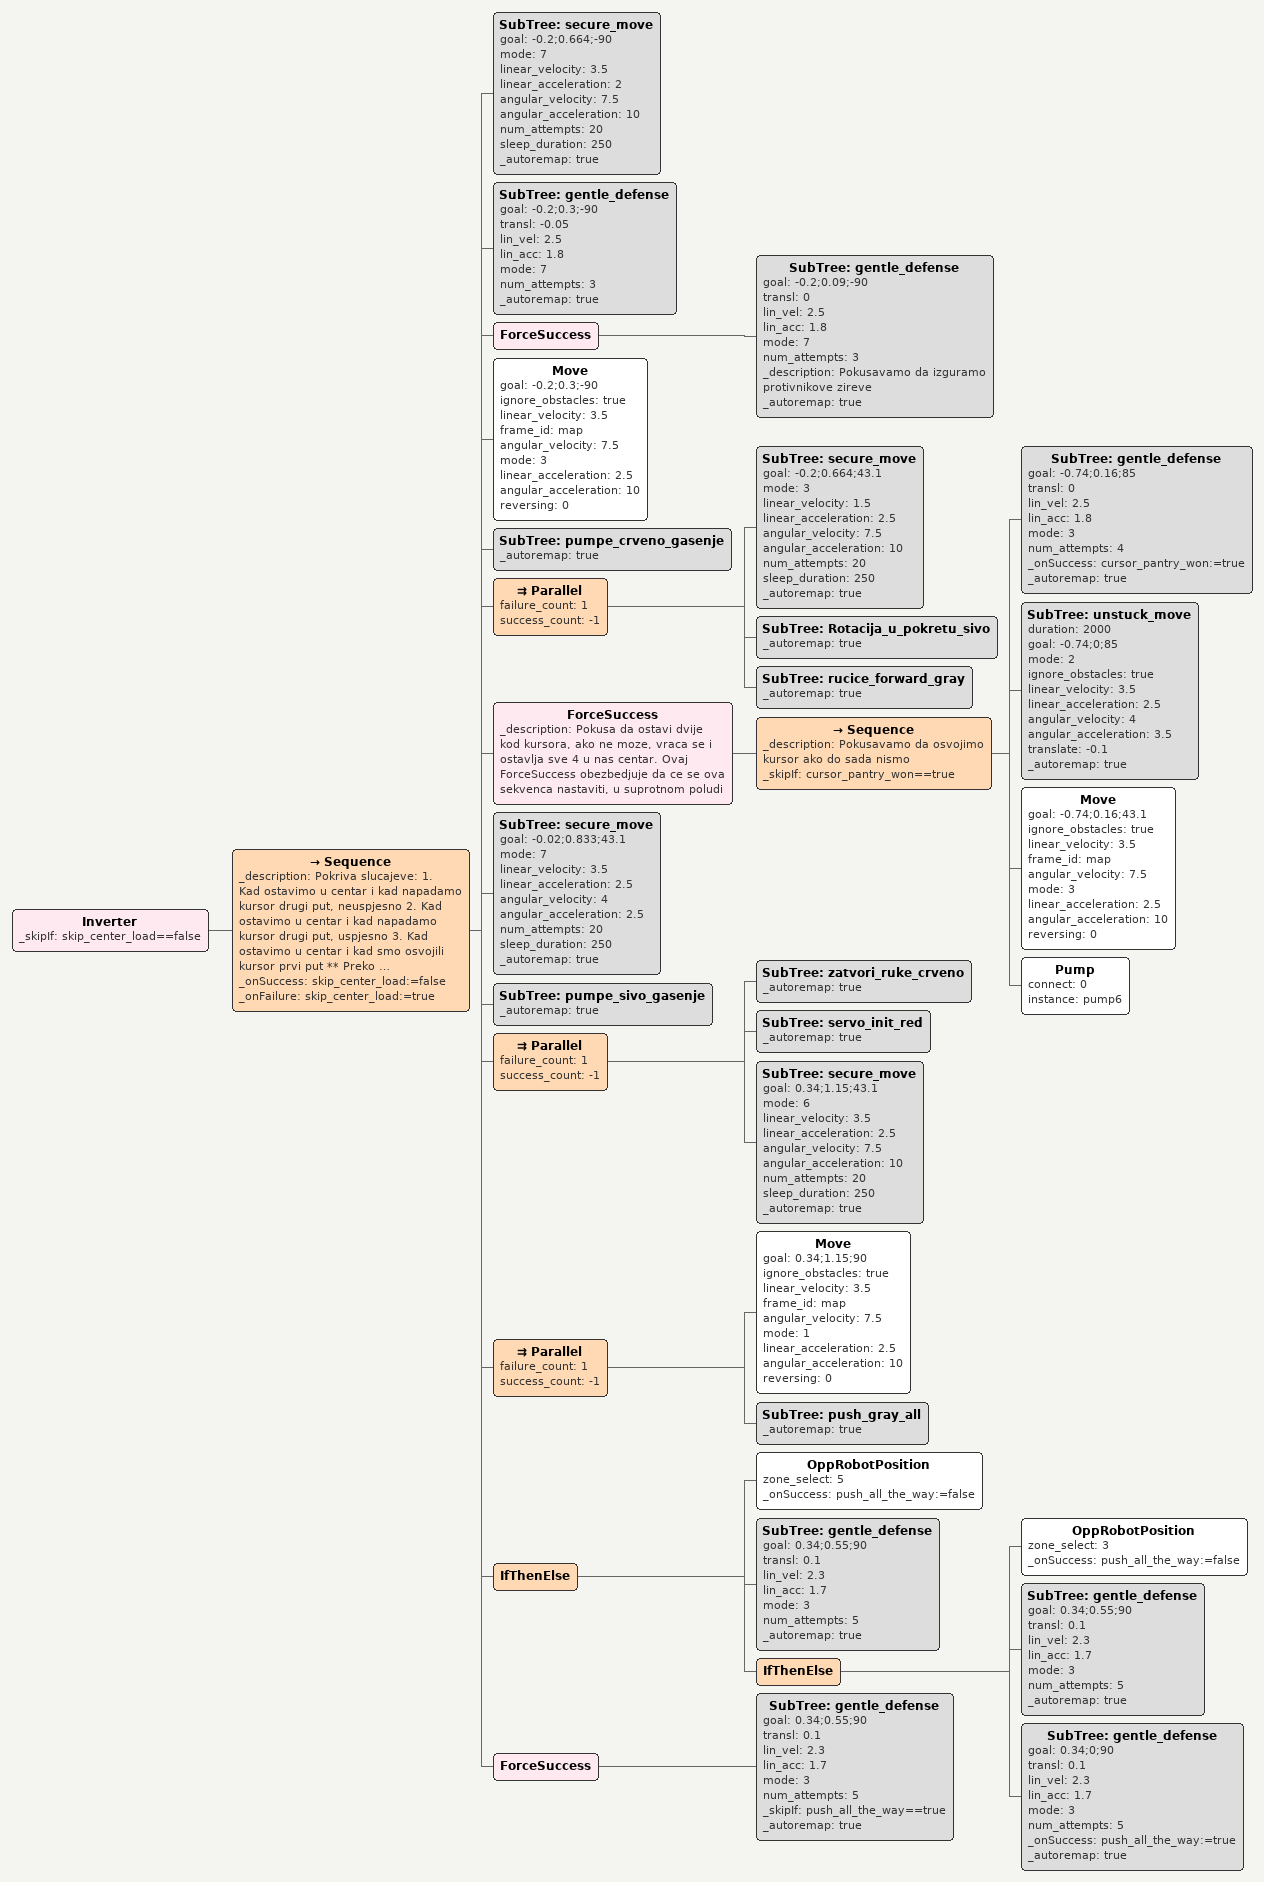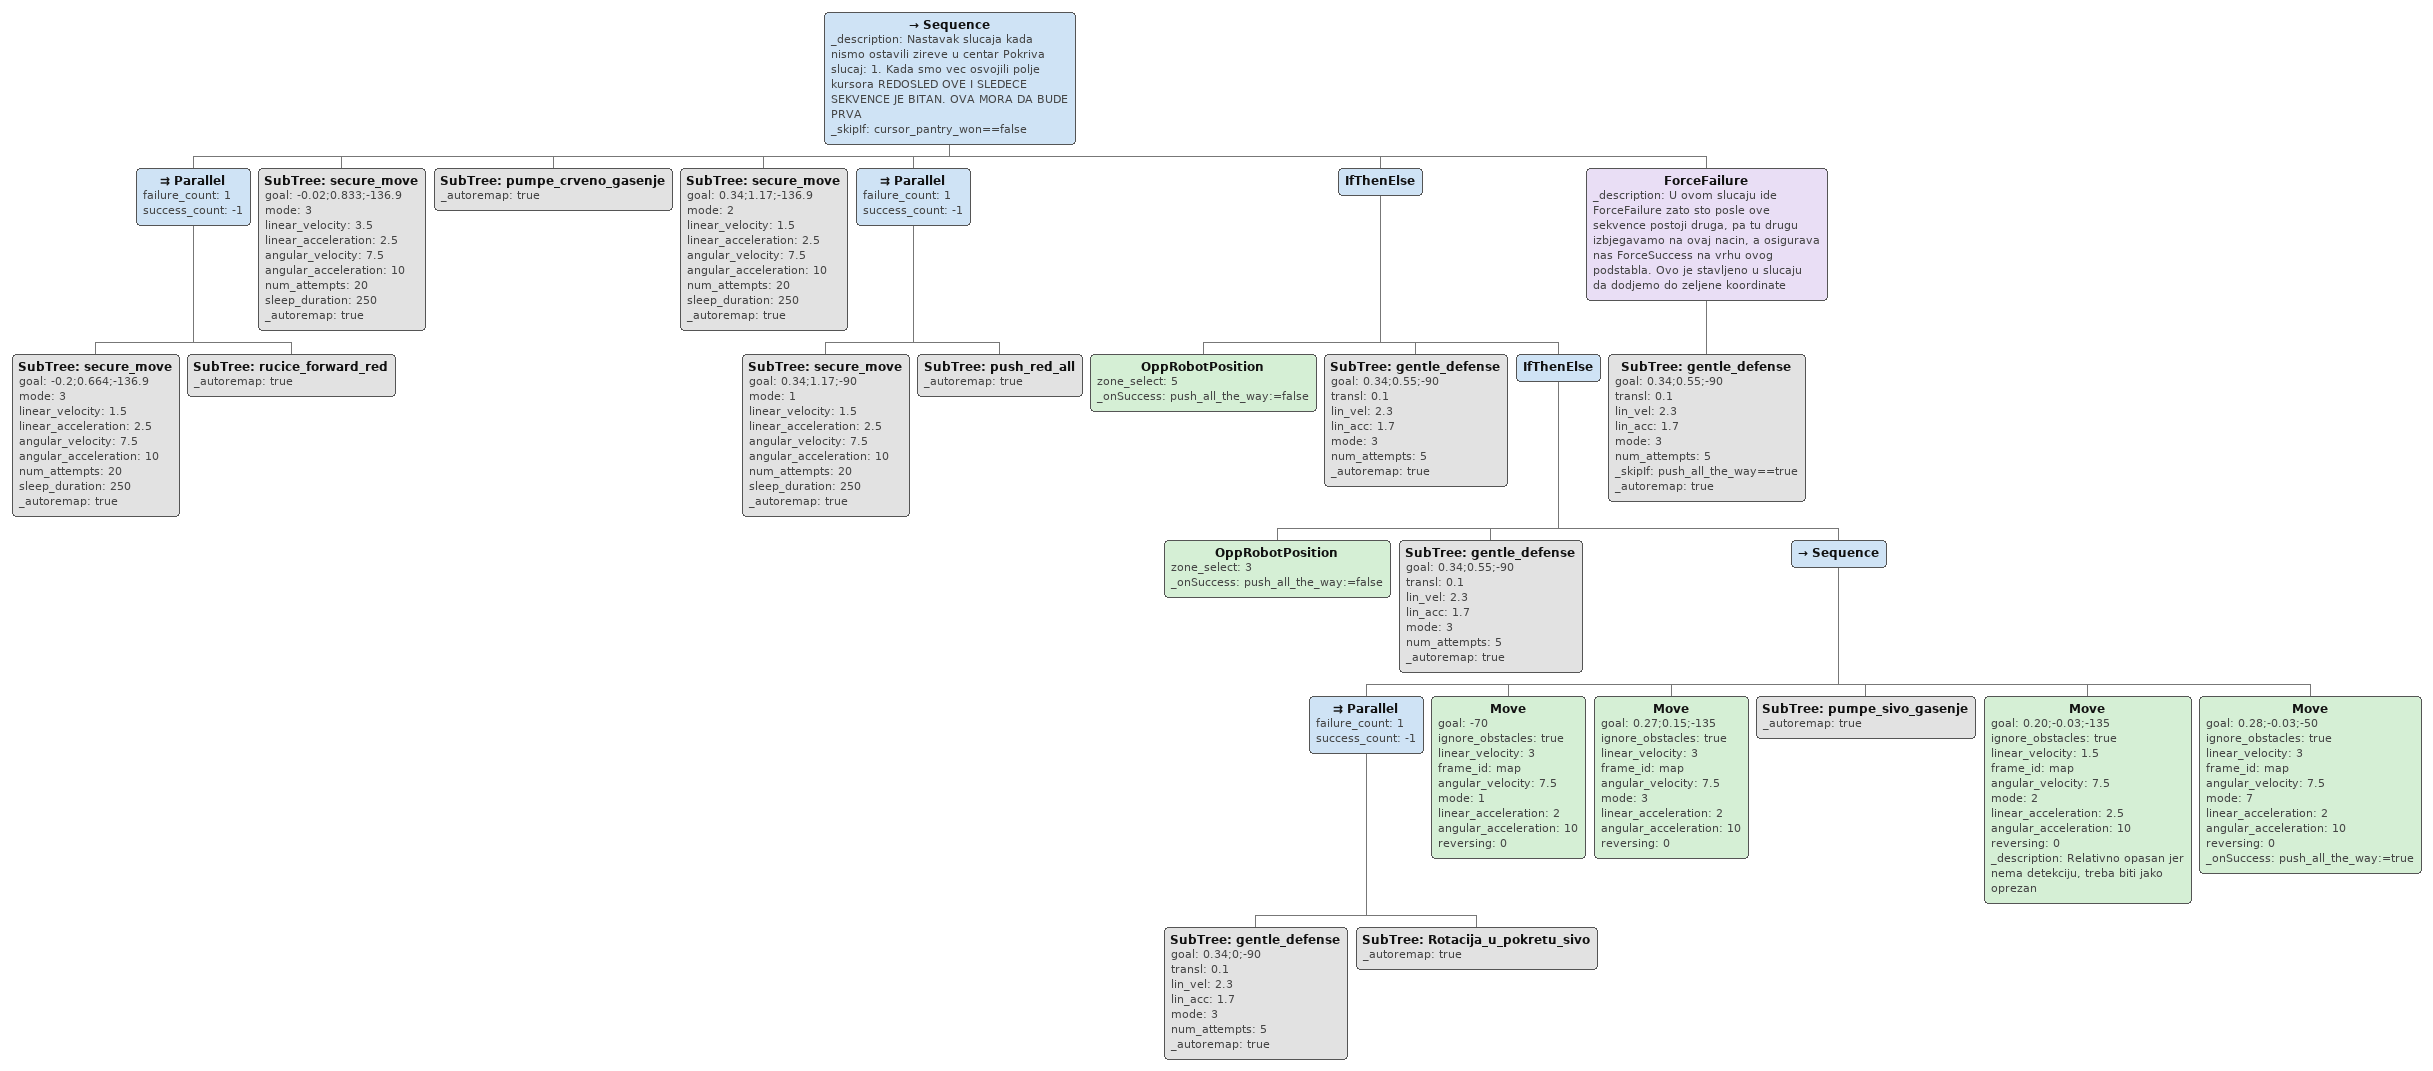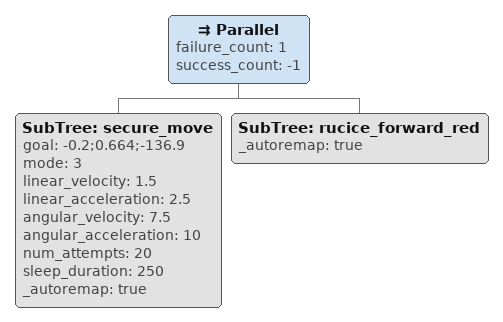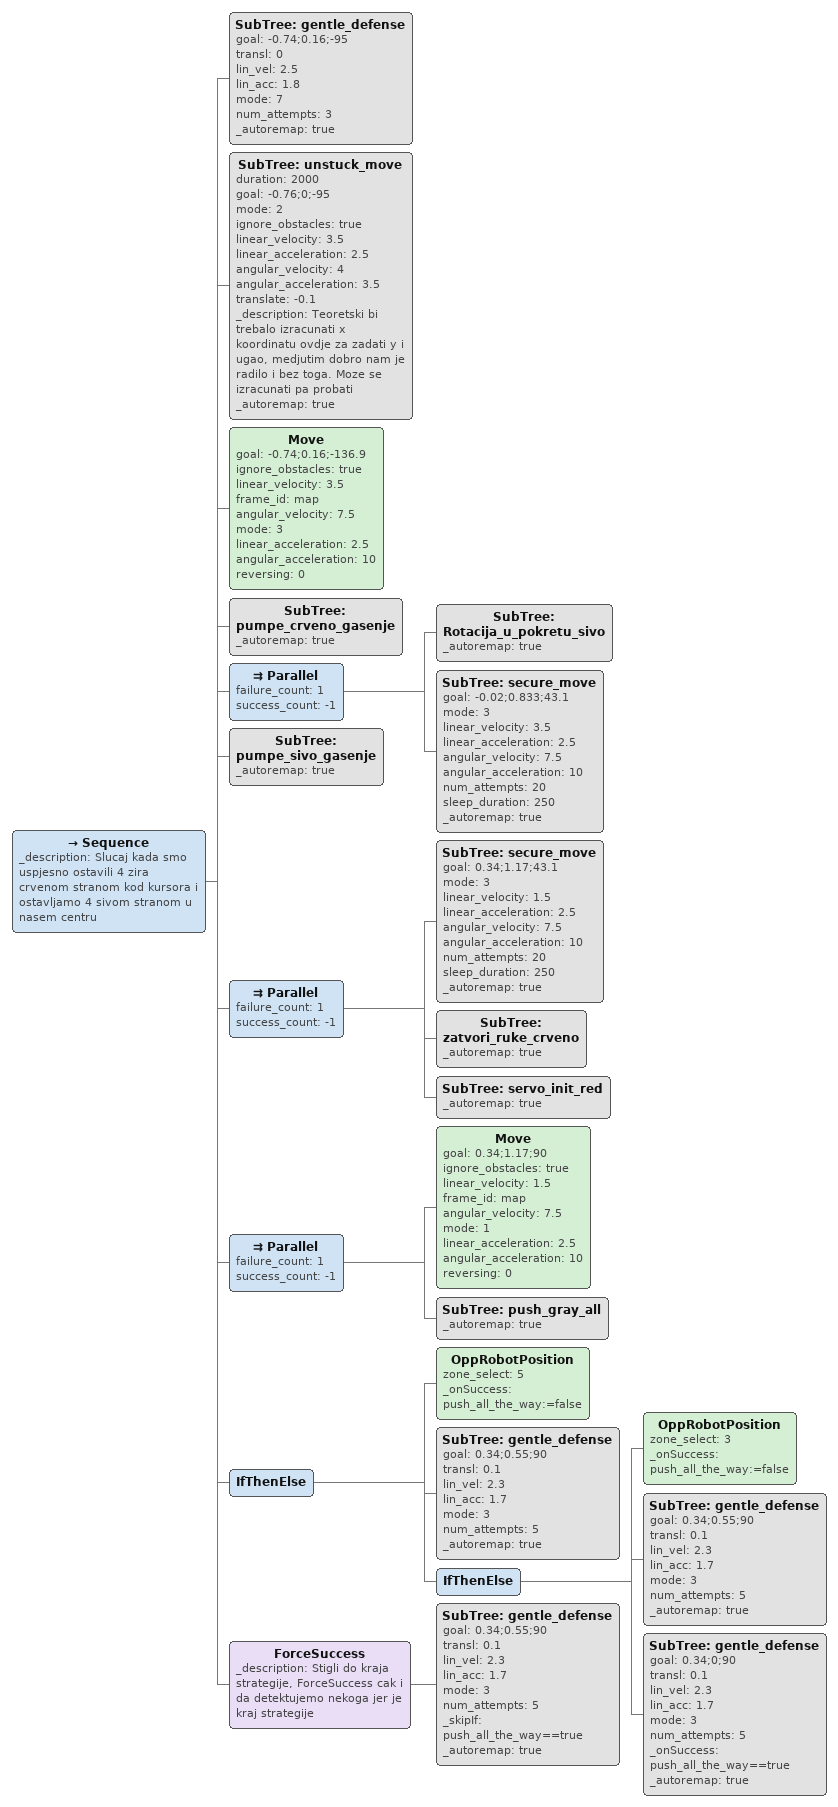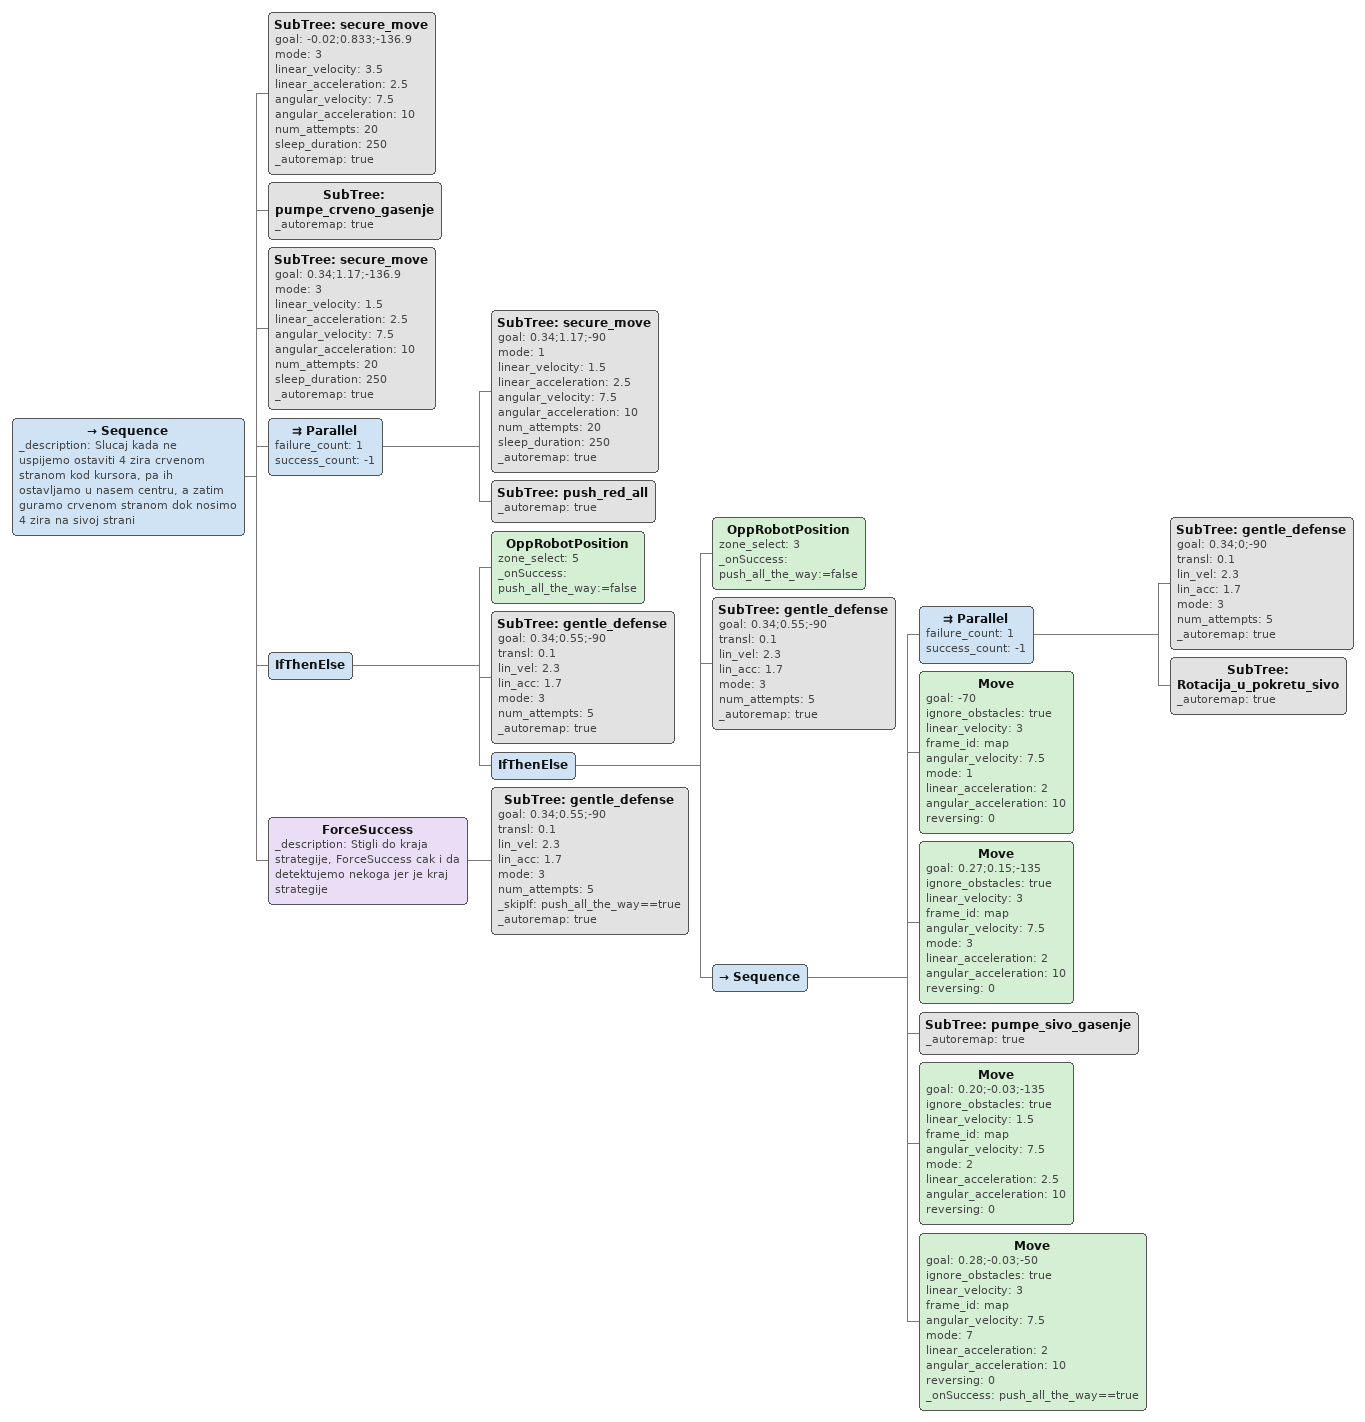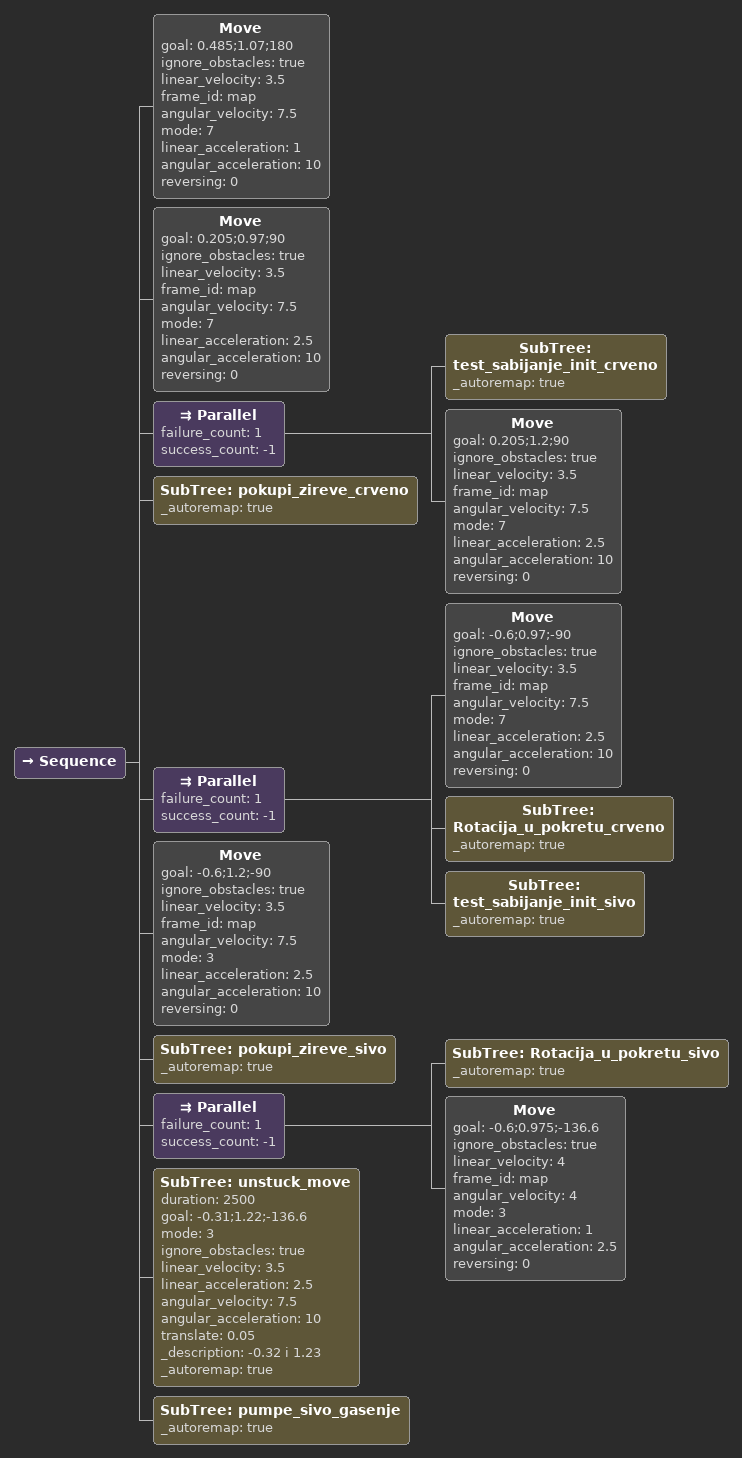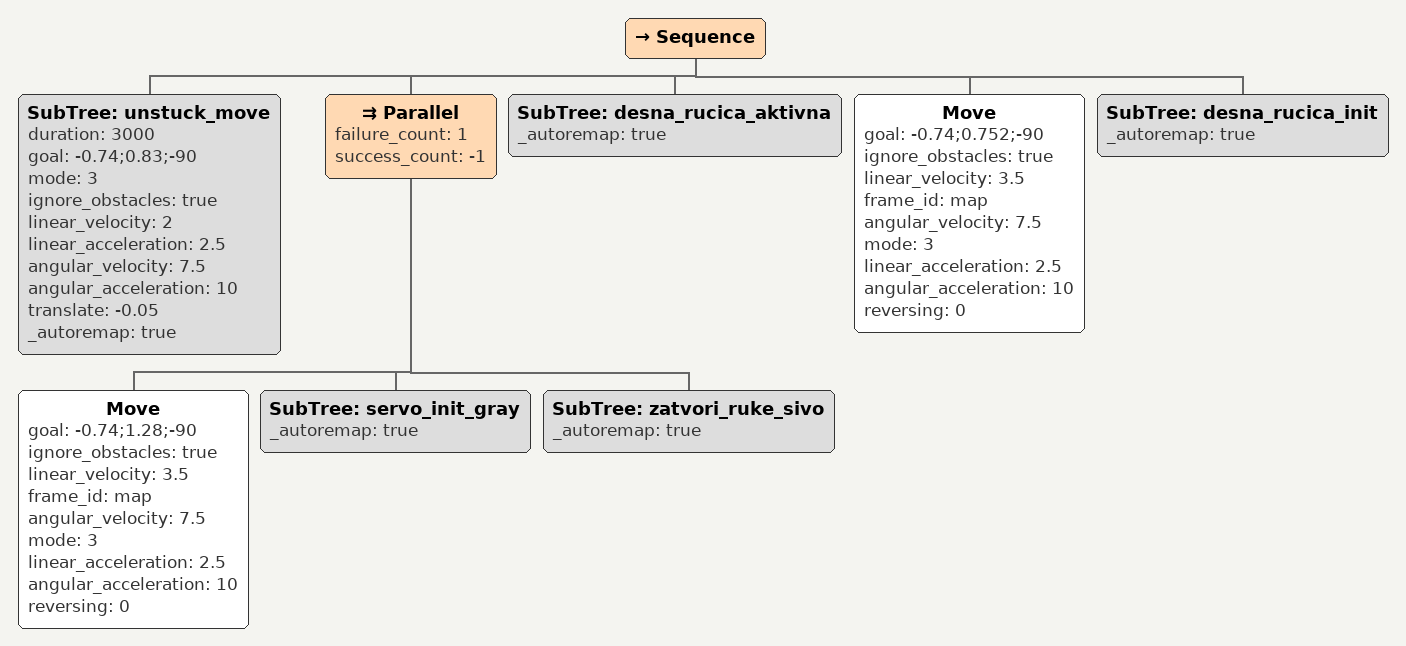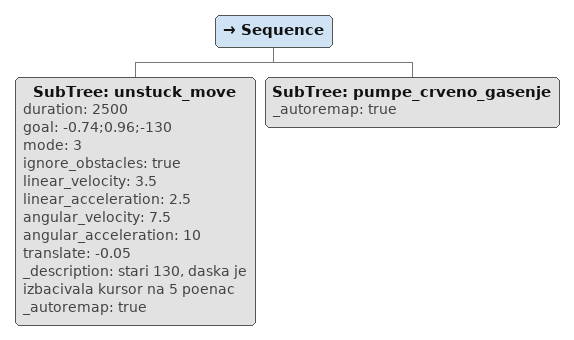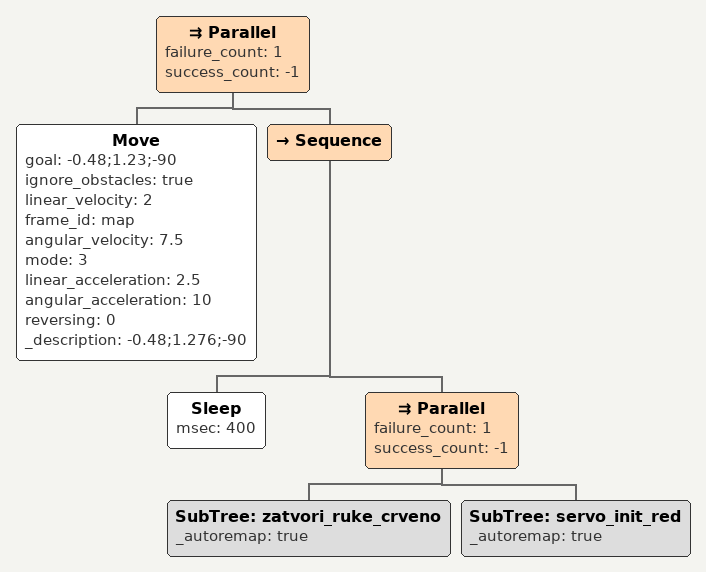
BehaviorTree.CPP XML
<Inverter _skipIf="skip_center_load==false">
            <Sequence _description="Pokriva slucajeve:
1. Kad ostavimo u centar i kad napadamo kursor drugi put, neuspjesno
2. Kad ostavimo u centar i kad napadamo kursor drugi put, uspjesno
3. Kad ostavimo u centar i kad smo osvojili kursor prvi put
** Preko gentle_defence se prebacujemo na slucajeve kad nismo ostavili u centar" _onSuccess="skip_center_load:=false" _onFailure="skip_center_load:=true">
              <SubTree ID="secure_move" goal="-0.2;0.664;-90" mode="7" linear_velocity="3.5" linear_acceleration="2" angular_velocity="7.5" angular_acceleration="10" num_attempts="20" sleep_duration="250" _autoremap="true"/>
              <SubTree ID="gentle_defense" goal="-0.2;0.3;-90" transl="-0.05" lin_vel="2.5" lin_acc="1.8" mode="7" num_attempts="3" _autoremap="true"/>
              <ForceSuccess>
                <SubTree ID="gentle_defense" goal="-0.2;0.09;-90" transl="0" lin_vel="2.5" lin_acc="1.8" mode="7" num_attempts="3" _description="Pokusavamo da izguramo protivnikove zireve" _autoremap="true"/>
              </ForceSuccess>
              <Move goal="-0.2;0.3;-90" ignore_obstacles="true" linear_velocity="3.5" frame_id="map" angular_velocity="7.5" mode="3" linear_acceleration="2.5" angular_acceleration="10" reversing="0"/>
              <SubTree ID="pumpe_crveno_gasenje" _autoremap="true"/>
              <Parallel failure_count="1" success_count="-1">
                <SubTree ID="secure_move" goal="-0.2;0.664;43.1" mode="3" linear_velocity="1.5" linear_acceleration="2.5" angular_velocity="7.5" angular_acceleration="10" num_attempts="20" sleep_duration="250" _autoremap="true"/>
                <SubTree ID="Rotacija_u_pokretu_sivo" _autoremap="true"/>
                <SubTree ID="rucice_forward_gray" _autoremap="true"/>
              </Parallel>
              <ForceSuccess _description="Pokusa da ostavi dvije kod kursora, ako ne moze, vraca se i ostavlja sve 4 u nas centar. Ovaj ForceSuccess obezbedjuje da ce se ova sekvenca nastaviti, u suprotnom poludi">
                <Sequence _description="Pokusavamo da osvojimo kursor ako do sada nismo" _skipIf="cursor_pantry_won==true">
                  <SubTree ID="gentle_defense" goal="-0.74;0.16;85" transl="0" lin_vel="2.5" lin_acc="1.8" mode="3" num_attempts="4" _onSuccess="cursor_pantry_won:=true" _autoremap="true"/>
                  <SubTree ID="unstuck_move" duration="2000" goal="-0.74;0;85" mode="2" ignore_obstacles="true" linear_velocity="3.5" linear_acceleration="2.5" angular_velocity="4" angular_acceleration="3.5" translate="-0.1" _autoremap="true"/>
                  <Move goal="-0.74;0.16;43.1" ignore_obstacles="true" linear_velocity="3.5" frame_id="map" angular_velocity="7.5" mode="3" linear_acceleration="2.5" angular_acceleration="10" reversing="0"/>
                  <Pump connect="0" instance="pump6"/>
                </Sequence>
              </ForceSuccess>
              <SubTree ID="secure_move" goal="-0.02;0.833;43.1" mode="7" linear_velocity="3.5" linear_acceleration="2.5" angular_velocity="4" angular_acceleration="2.5" num_attempts="20" sleep_duration="250" _autoremap="true"/>
              <SubTree ID="pumpe_sivo_gasenje" _autoremap="true"/>
              <Parallel failure_count="1" success_count="-1">
                <SubTree ID="zatvori_ruke_crveno" _autoremap="true"/>
                <SubTree ID="servo_init_red" _autoremap="true"/>
                <SubTree ID="secure_move" goal="0.34;1.15;43.1" mode="6" linear_velocity="3.5" linear_acceleration="2.5" angular_velocity="7.5" angular_acceleration="10" num_attempts="20" sleep_duration="250" _autoremap="true"/>
              </Parallel>
              <Parallel failure_count="1" success_count="-1">
                <Move goal="0.34;1.15;90" ignore_obstacles="true" linear_velocity="3.5" frame_id="map" angular_velocity="7.5" mode="1" linear_acceleration="2.5" angular_acceleration="10" reversing="0"/>
                <SubTree ID="push_gray_all" _autoremap="true"/>
              </Parallel>
              <IfThenElse>
                <OppRobotPosition zone_select="5" _onSuccess="push_all_the_way:=false"/>
                <SubTree ID="gentle_defense" goal="0.34;0.55;90" transl="0.1" lin_vel="2.3" lin_acc="1.7" mode="3" num_attempts="5" _autoremap="true"/>
                <IfThenElse>
                  <OppRobotPosition zone_select="3" _onSuccess="push_all_the_way:=false"/>
                  <SubTree ID="gentle_defense" goal="0.34;0.55;90" transl="0.1" lin_vel="2.3" lin_acc="1.7" mode="3" num_attempts="5" _autoremap="true"/>
                  <SubTree ID="gentle_defense" goal="0.34;0;90" transl="0.1" lin_vel="2.3" lin_acc="1.7" mode="3" num_attempts="5" _onSuccess="push_all_the_way:=true" _autoremap="true"/>
                </IfThenElse>
              </IfThenElse>
              <ForceSuccess>
                <SubTree ID="gentle_defense" goal="0.34;0.55;90" transl="0.1" lin_vel="2.3" lin_acc="1.7" mode="3" num_attempts="5" _skipIf="push_all_the_way==true" _autoremap="true"/>
              </ForceSuccess>
            </Sequence>
          </Inverter>

<Sequence _description="Nastavak slucaja kada nismo ostavili zireve u centar

Pokriva slucaj:
1. Kada smo vec osvojili polje kursora

REDOSLED OVE I SLEDECE SEKVENCE JE BITAN. OVA MORA DA BUDE PRVA" _skipIf="cursor_pantry_won==false">
              <Parallel failure_count="1" success_count="-1">
                <SubTree ID="secure_move" goal="-0.2;0.664;-136.9" mode="3" linear_velocity="1.5" linear_acceleration="2.5" angular_velocity="7.5" angular_acceleration="10" num_attempts="20" sleep_duration="250" _autoremap="true"/>
                <SubTree ID="rucice_forward_red" _autoremap="true"/>
              </Parallel>
              <SubTree ID="secure_move" goal="-0.02;0.833;-136.9" mode="3" linear_velocity="3.5" linear_acceleration="2.5" angular_velocity="7.5" angular_acceleration="10" num_attempts="20" sleep_duration="250" _autoremap="true"/>
              <SubTree ID="pumpe_crveno_gasenje" _autoremap="true"/>
              <SubTree ID="secure_move" goal="0.34;1.17;-136.9" mode="2" linear_velocity="1.5" linear_acceleration="2.5" angular_velocity="7.5" angular_acceleration="10" num_attempts="20" sleep_duration="250" _autoremap="true"/>
              <Parallel failure_count="1" success_count="-1">
                <SubTree ID="secure_move" goal="0.34;1.17;-90" mode="1" linear_velocity="1.5" linear_acceleration="2.5" angular_velocity="7.5" angular_acceleration="10" num_attempts="20" sleep_duration="250" _autoremap="true"/>
                <SubTree ID="push_red_all" _autoremap="true"/>
              </Parallel>
              <IfThenElse>
                <OppRobotPosition zone_select="5" _onSuccess="push_all_the_way:=false"/>
                <SubTree ID="gentle_defense" goal="0.34;0.55;-90" transl="0.1" lin_vel="2.3" lin_acc="1.7" mode="3" num_attempts="5" _autoremap="true"/>
                <IfThenElse>
                  <OppRobotPosition zone_select="3" _onSuccess="push_all_the_way:=false"/>
                  <SubTree ID="gentle_defense" goal="0.34;0.55;-90" transl="0.1" lin_vel="2.3" lin_acc="1.7" mode="3" num_attempts="5" _autoremap="true"/>
                  <Sequence>
                    <Parallel failure_count="1" success_count="-1">
                      <SubTree ID="gentle_defense" goal="0.34;0;-90" transl="0.1" lin_vel="2.3" lin_acc="1.7" mode="3" num_attempts="5" _autoremap="true"/>
                      <SubTree ID="Rotacija_u_pokretu_sivo" _autoremap="true"/>
                    </Parallel>
                    <Move goal="-70" ignore_obstacles="true" linear_velocity="3" frame_id="map" angular_velocity="7.5" mode="1" linear_acceleration="2" angular_acceleration="10" reversing="0"/>
                    <Move goal="0.27;0.15;-135" ignore_obstacles="true" linear_velocity="3" frame_id="map" angular_velocity="7.5" mode="3" linear_acceleration="2" angular_acceleration="10" reversing="0"/>
                    <SubTree ID="pumpe_sivo_gasenje" _autoremap="true"/>
                    <Move goal="0.20;-0.03;-135" ignore_obstacles="true" linear_velocity="1.5" frame_id="map" angular_velocity="7.5" mode="2" linear_acceleration="2.5" angular_acceleration="10" reversing="0" _description="Relativno opasan jer nema detekciju, treba biti jako oprezan"/>
                    <Move goal="0.28;-0.03;-50" ignore_obstacles="true" linear_velocity="3" frame_id="map" angular_velocity="7.5" mode="7" linear_acceleration="2" angular_acceleration="10" reversing="0" _onSuccess="push_all_the_way:=true"/>
                  </Sequence>
                </IfThenElse>
              </IfThenElse>
              <ForceFailure _description="U ovom slucaju ide ForceFailure zato sto posle ove sekvence postoji druga, pa tu drugu izbjegavamo na ovaj nacin, a osigurava nas ForceSuccess na vrhu ovog podstabla. Ovo je stavljeno u slucaju da dodjemo do zeljene koordinate">
                <SubTree ID="gentle_defense" goal="0.34;0.55;-90" transl="0.1" lin_vel="2.3" lin_acc="1.7" mode="3" num_attempts="5" _skipIf="push_all_the_way==true" _autoremap="true"/>
              </ForceFailure>
            </Sequence>

<Parallel failure_count="1" success_count="-1">
  <SubTree ID="secure_move" goal="-0.2;0.664;-136.9" mode="3" linear_velocity="1.5" linear_acceleration="2.5" angular_velocity="7.5" angular_acceleration="10" num_attempts="20" sleep_duration="250" _autoremap="true"/>
  <SubTree ID="rucice_forward_red" _autoremap="true"/>
</Parallel>

<Sequence _description="Slucaj kada smo uspjesno ostavili 4 zira crvenom stranom kod kursora i ostavljamo 4 sivom stranom u nasem centru">
  <SubTree ID="gentle_defense" goal="-0.74;0.16;-95" transl="0" lin_vel="2.5" lin_acc="1.8" mode="7" num_attempts="3" _autoremap="true"/>
  <SubTree ID="unstuck_move" duration="2000" goal="-0.76;0;-95" mode="2" ignore_obstacles="true" linear_velocity="3.5" linear_acceleration="2.5" angular_velocity="4" angular_acceleration="3.5" translate="-0.1" _description="Teoretski bi trebalo izracunati x koordinatu ovdje za zadati y i ugao, medjutim dobro nam je radilo i bez toga. Moze se izracunati pa probati" _autoremap="true"/>
  <Move goal="-0.74;0.16;-136.9" ignore_obstacles="true" linear_velocity="3.5" frame_id="map" angular_velocity="7.5" mode="3" linear_acceleration="2.5" angular_acceleration="10" reversing="0"/>
  <SubTree ID="pumpe_crveno_gasenje" _autoremap="true"/>
  <Parallel failure_count="1" success_count="-1">
    <SubTree ID="Rotacija_u_pokretu_sivo" _autoremap="true"/>
    <SubTree ID="secure_move" goal="-0.02;0.833;43.1" mode="3" linear_velocity="3.5" linear_acceleration="2.5" angular_velocity="7.5" angular_acceleration="10" num_attempts="20" sleep_duration="250" _autoremap="true"/>
  </Parallel>
  <SubTree ID="pumpe_sivo_gasenje" _autoremap="true"/>
  <Parallel failure_count="1" success_count="-1">
    <SubTree ID="secure_move" goal="0.34;1.17;43.1" mode="3" linear_velocity="1.5" linear_acceleration="2.5" angular_velocity="7.5" angular_acceleration="10" num_attempts="20" sleep_duration="250" _autoremap="true"/>
    <SubTree ID="zatvori_ruke_crveno" _autoremap="true"/>
    <SubTree ID="servo_init_red" _autoremap="true"/>
  </Parallel>
  <Parallel failure_count="1" success_count="-1">
    <Move goal="0.34;1.17;90" ignore_obstacles="true" linear_velocity="1.5" frame_id="map" angular_velocity="7.5" mode="1" linear_acceleration="2.5" angular_acceleration="10" reversing="0"/>
    <SubTree ID="push_gray_all" _autoremap="true"/>
  </Parallel>
  <IfThenElse>
    <OppRobotPosition zone_select="5" _onSuccess="push_all_the_way:=false"/>
    <SubTree ID="gentle_defense" goal="0.34;0.55;90" transl="0.1" lin_vel="2.3" lin_acc="1.7" mode="3" num_attempts="5" _autoremap="true"/>
    <IfThenElse>
      <OppRobotPosition zone_select="3" _onSuccess="push_all_the_way:=false"/>
      <SubTree ID="gentle_defense" goal="0.34;0.55;90" transl="0.1" lin_vel="2.3" lin_acc="1.7" mode="3" num_attempts="5" _autoremap="true"/>
      <SubTree ID="gentle_defense" goal="0.34;0;90" transl="0.1" lin_vel="2.3" lin_acc="1.7" mode="3" num_attempts="5" _onSuccess="push_all_the_way==true" _autoremap="true"/>
    </IfThenElse>
  </IfThenElse>
  <ForceSuccess _description="Stigli do kraja strategije, ForceSuccess cak i da detektujemo nekoga jer je kraj strategije">
    <SubTree ID="gentle_defense" goal="0.34;0.55;90" transl="0.1" lin_vel="2.3" lin_acc="1.7" mode="3" num_attempts="5" _skipIf="push_all_the_way==true" _autoremap="true"/>
  </ForceSuccess>
</Sequence>

<Sequence _description="Slucaj kada ne uspijemo ostaviti 4 zira crvenom stranom kod kursora, pa ih ostavljamo u nasem centru, a zatim guramo crvenom stranom dok nosimo 4 zira na sivoj strani">
  <SubTree ID="secure_move" goal="-0.02;0.833;-136.9" mode="3" linear_velocity="3.5" linear_acceleration="2.5" angular_velocity="7.5" angular_acceleration="10" num_attempts="20" sleep_duration="250" _autoremap="true"/>
  <SubTree ID="pumpe_crveno_gasenje" _autoremap="true"/>
  <SubTree ID="secure_move" goal="0.34;1.17;-136.9" mode="3" linear_velocity="1.5" linear_acceleration="2.5" angular_velocity="7.5" angular_acceleration="10" num_attempts="20" sleep_duration="250" _autoremap="true"/>
  <Parallel failure_count="1" success_count="-1">
    <SubTree ID="secure_move" goal="0.34;1.17;-90" mode="1" linear_velocity="1.5" linear_acceleration="2.5" angular_velocity="7.5" angular_acceleration="10" num_attempts="20" sleep_duration="250" _autoremap="true"/>
    <SubTree ID="push_red_all" _autoremap="true"/>
  </Parallel>
  <IfThenElse>
    <OppRobotPosition zone_select="5" _onSuccess="push_all_the_way:=false"/>
    <SubTree ID="gentle_defense" goal="0.34;0.55;-90" transl="0.1" lin_vel="2.3" lin_acc="1.7" mode="3" num_attempts="5" _autoremap="true"/>
    <IfThenElse>
      <OppRobotPosition zone_select="3" _onSuccess="push_all_the_way:=false"/>
      <SubTree ID="gentle_defense" goal="0.34;0.55;-90" transl="0.1" lin_vel="2.3" lin_acc="1.7" mode="3" num_attempts="5" _autoremap="true"/>
      <Sequence>
        <Parallel failure_count="1" success_count="-1">
          <SubTree ID="gentle_defense" goal="0.34;0;-90" transl="0.1" lin_vel="2.3" lin_acc="1.7" mode="3" num_attempts="5" _autoremap="true"/>
          <SubTree ID="Rotacija_u_pokretu_sivo" _autoremap="true"/>
        </Parallel>
        <Move goal="-70" ignore_obstacles="true" linear_velocity="3" frame_id="map" angular_velocity="7.5" mode="1" linear_acceleration="2" angular_acceleration="10" reversing="0"/>
        <Move goal="0.27;0.15;-135" ignore_obstacles="true" linear_velocity="3" frame_id="map" angular_velocity="7.5" mode="3" linear_acceleration="2" angular_acceleration="10" reversing="0"/>
        <SubTree ID="pumpe_sivo_gasenje" _autoremap="true"/>
        <Move goal="0.20;-0.03;-135" ignore_obstacles="true" linear_velocity="1.5" frame_id="map" angular_velocity="7.5" mode="2" linear_acceleration="2.5" angular_acceleration="10" reversing="0"/>
        <Move goal="0.28;-0.03;-50" ignore_obstacles="true" linear_velocity="3" frame_id="map" angular_velocity="7.5" mode="7" linear_acceleration="2" angular_acceleration="10" reversing="0" _onSuccess="push_all_the_way==true"/>
      </Sequence>
    </IfThenElse>
  </IfThenElse>
  <ForceSuccess _description="Stigli do kraja strategije, ForceSuccess cak i da detektujemo nekoga jer je kraj strategije">
    <SubTree ID="gentle_defense" goal="0.34;0.55;-90" transl="0.1" lin_vel="2.3" lin_acc="1.7" mode="3" num_attempts="5" _skipIf="push_all_the_way==true" _autoremap="true"/>
  </ForceSuccess>
</Sequence>

<Sequence>
  <Move goal="0.485;1.07;180" ignore_obstacles="true" linear_velocity="3.5" frame_id="map" angular_velocity="7.5" mode="7" linear_acceleration="1" angular_acceleration="10" reversing="0"/>
  <Move goal="0.205;0.97;90" ignore_obstacles="true" linear_velocity="3.5" frame_id="map" angular_velocity="7.5" mode="7" linear_acceleration="2.5" angular_acceleration="10" reversing="0"/>
  <Parallel failure_count="1" success_count="-1">
    <SubTree ID="test_sabijanje_init_crveno" _autoremap="true"/>
    <Move goal="0.205;1.2;90" ignore_obstacles="true" linear_velocity="3.5" frame_id="map" angular_velocity="7.5" mode="7" linear_acceleration="2.5" angular_acceleration="10" reversing="0"/>
  </Parallel>
  <SubTree ID="pokupi_zireve_crveno" _autoremap="true"/>
  <Parallel failure_count="1" success_count="-1">
    <Move goal="-0.6;0.97;-90" ignore_obstacles="true" linear_velocity="3.5" frame_id="map" angular_velocity="7.5" mode="7" linear_acceleration="2.5" angular_acceleration="10" reversing="0"/>
    <SubTree ID="Rotacija_u_pokretu_crveno" _autoremap="true"/>
    <SubTree ID="test_sabijanje_init_sivo" _autoremap="true"/>
  </Parallel>
  <Move goal="-0.6;1.2;-90" ignore_obstacles="true" linear_velocity="3.5" frame_id="map" angular_velocity="7.5" mode="3" linear_acceleration="2.5" angular_acceleration="10" reversing="0"/>
  <SubTree ID="pokupi_zireve_sivo" _autoremap="true"/>
  <Parallel failure_count="1" success_count="-1">
    <SubTree ID="Rotacija_u_pokretu_sivo" _autoremap="true"/>
    <Move goal="-0.6;0.975;-136.6" ignore_obstacles="true" linear_velocity="4" frame_id="map" angular_velocity="4" mode="3" linear_acceleration="1" angular_acceleration="2.5" reversing="0"/>
  </Parallel>
  <SubTree ID="unstuck_move" duration="2500" goal="-0.31;1.22;-136.6" mode="3" ignore_obstacles="true" linear_velocity="3.5" linear_acceleration="2.5" angular_velocity="7.5" angular_acceleration="10" translate="0.05" _description="-0.32 i 1.23" _autoremap="true"/>
  <SubTree ID="pumpe_sivo_gasenje" _autoremap="true"/>
</Sequence>

<Sequence>
  <SubTree ID="unstuck_move" duration="3000" goal="-0.74;0.83;-90" mode="3" ignore_obstacles="true" linear_velocity="2" linear_acceleration="2.5" angular_velocity="7.5" angular_acceleration="10" translate="-0.05" _autoremap="true"/>
  <Parallel failure_count="1" success_count="-1">
    <Move goal="-0.74;1.28;-90" ignore_obstacles="true" linear_velocity="3.5" frame_id="map" angular_velocity="7.5" mode="3" linear_acceleration="2.5" angular_acceleration="10" reversing="0"/>
    <SubTree ID="servo_init_gray" _autoremap="true"/>
    <SubTree ID="zatvori_ruke_sivo" _autoremap="true"/>
  </Parallel>
  <SubTree ID="desna_rucica_aktivna" _autoremap="true"/>
  <Move goal="-0.74;0.752;-90" ignore_obstacles="true" linear_velocity="3.5" frame_id="map" angular_velocity="7.5" mode="3" linear_acceleration="2.5" angular_acceleration="10" reversing="0"/>
  <SubTree ID="desna_rucica_init" _autoremap="true"/>
</Sequence>

<Sequence>
  <SubTree ID="unstuck_move" duration="2500" goal="-0.74;0.96;-130" mode="3" ignore_obstacles="true" linear_velocity="3.5" linear_acceleration="2.5" angular_velocity="7.5" angular_acceleration="10" translate="-0.05" _description="stari 130, daska je izbacivala kursor na 5 poenac" _autoremap="true"/>
  <SubTree ID="pumpe_crveno_gasenje" _autoremap="true"/>
</Sequence>

<Parallel failure_count="1" success_count="-1">
  <Move goal="-0.48;1.23;-90" ignore_obstacles="true" linear_velocity="2" frame_id="map" angular_velocity="7.5" mode="3" linear_acceleration="2.5" angular_acceleration="10" reversing="0" _description="-0.48;1.276;-90"/>
  <Sequence>
    <Sleep msec="400"/>
    <Parallel failure_count="1" success_count="-1">
      <SubTree ID="zatvori_ruke_crveno" _autoremap="true"/>
      <SubTree ID="servo_init_red" _autoremap="true"/>
    </Parallel>
  </Sequence>
</Parallel>
